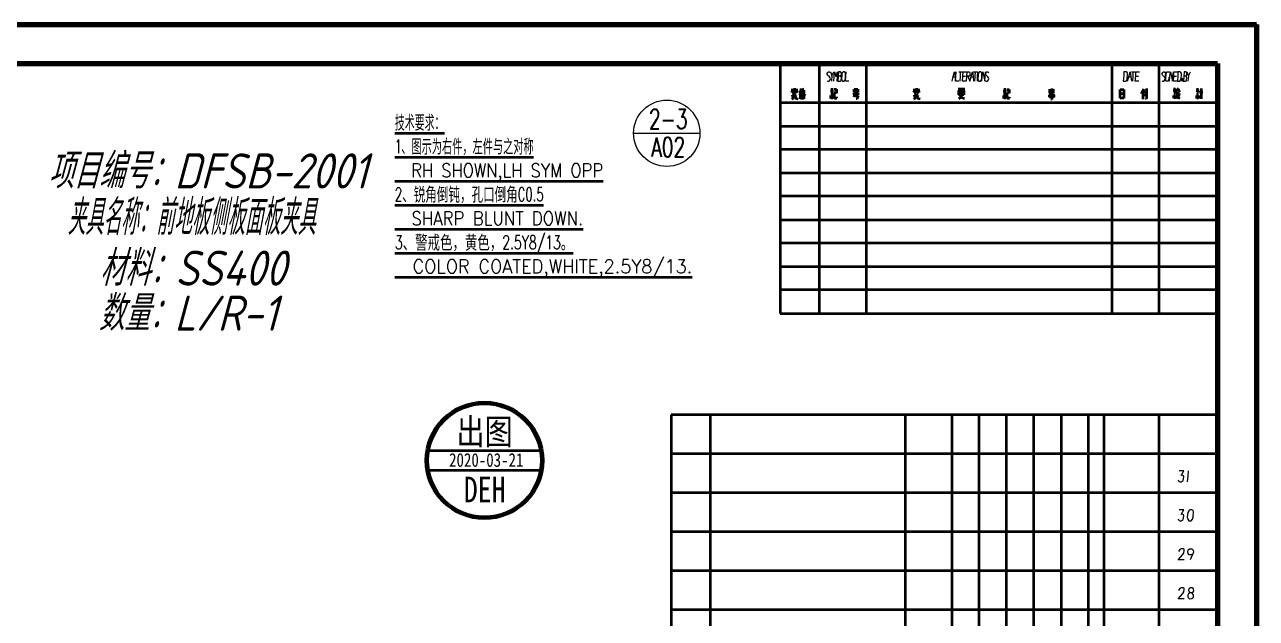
# Model space of a CAD drawing. Header units: millimetres. Extents: x 1333 to 104182, y -62926 to -5704.
# Drawn here: x 49089 to 49721, y -62032 to -61728 of the extents above; entities that cross this region are included whole.
import ezdxf
from ezdxf.enums import TextEntityAlignment as Align

# ---------------------------------------------------------------- set-up
doc = ezdxf.new("R2010")
doc.units = ezdxf.units.MM
doc.header["$LTSCALE"] = 0.5
doc.layers.add('08', color=1, linetype='Continuous')
doc.layers.add('11', color=3, linetype='Continuous')
for name, color, linetype, lineweight in [('TEXT', 1, 'Continuous', 35), ('印章专用-出图', 1, 'Continuous', 80), ('材质&数量层', 1, 'Continuous', 9)]:
    doc.layers.add(name, color=color, linetype=linetype, lineweight=lineweight)
doc.styles.add('GB', font='gbeitc.shx', dxfattribs={"bigfont": 'gbcbig.shx'})
doc.styles.get("Standard").update_dxf_attribs({"font": 'simplex.shx'})
doc.styles.add('国标', font='simfang.ttf', dxfattribs={"width": 0.8})

# ---------------------------------------------------------------- blocks, each defined once
blk = doc.blocks.new('D')
at = {"color": 7, "lineweight": 35, "ltscale": 0.25}
for p, q in [((54076.08, -14049.04), (54076.08, -14069.04)), ((54096.08, -14049.04), (54096.08, -14069.04)), ((54196.08, -14049.04), (54196.08, -14069.04)), ((54220.08, -14049.04), (54220.08, -14069.04)), ((54234.08, -14069.04), (54234.08, -14049.04)), ((54248.08, -14069.04), (54248.08, -14049.04)), ((54262.08, -14069.04), (54262.08, -14049.04)), ((54276.08, -14049.04), (54276.08, -14069.04)), ((54290.08, -14069.04), (54290.08, -14049.04)), ((54298.08, -14069.04), (54298.08, -14049.04)), ((54326.08, -14049.04), (54326.08, -14069.04))]:
    blk.add_line(p, q, dxfattribs=at)
at = {"color": 7, "lineweight": 35}
for p, q in [((54356.08, -14049.04), (54076.08, -14049.04)), ((54356.08, -14069.04), (54076.08, -14069.04))]:
    blk.add_line(p, q, dxfattribs=at)
blk = doc.blocks.new('arwear')
at = {"layer": '08', "color": 3, "xscale": 0.5, "yscale": 0.5, "zscale": 0.5}
for p in [(26347.04, -5282.51), (26347.04, -5292.51), (26347.04, -5302.51), (26347.04, -5312.51), (26347.04, -5322.51), (26347.04, -5332.51), (26347.04, -5342.51), (26347.04, -5352.51), (26347.04, -5362.51), (26347.04, -5372.51), (26347.04, -5382.51), (26347.04, -5392.51), (26347.04, -5402.51), (26347.04, -5412.51), (26347.04, -5422.51), (26347.04, -5432.51), (26347.04, -5442.51), (26347.04, -5452.51), (26347.04, -5462.51), (26347.04, -5472.51), (26347.04, -5482.51), (26347.04, -5492.51), (26347.04, -5502.51), (26347.04, -5512.51), (26347.04, -5522.51), (26347.04, -5532.51), (26347.04, -5542.51), (26347.04, -5552.51), (26347.04, -5562.51), (26347.04, -5572.51), (26347.04, -5582.51), (26347.04, -5592.51)]:
    blk.add_blockref('D', p, dxfattribs=at)
blk = doc.blocks.new('出图章')
at = {"layer": '印章专用-出图'}
h = blk.add_hatch(color=256, dxfattribs=at)
h.paths.add_polyline_path([(-15, 0, 1), (15, 0, 1)])
h.paths.add_polyline_path([(14.5, 0, -1), (-14.5, 0, -1)], flags=16)
h.paths.add_polyline_path([(-7.31, -12.35), (7.41, -12.35), (7.41, -2.73), (-7.31, -2.73)], flags=8)
at = {"layer": '印章专用-出图', "lineweight": 35}
for p, q in [((-14.28, 2.5), (14.28, 2.5)), ((-14.28, -2.5), (14.28, -2.5))]:
    blk.add_line(p, q, dxfattribs=at)
for radius in [15, 14.5]:
    blk.add_circle((0, 0), radius, dxfattribs=at)
at = {"layer": '印章专用-出图', "color": 4, "style": '国标', "width": 0.8}
blk.add_text('DEH', height=6.562, dxfattribs=at).set_placement((0.05, -10.74), align=Align.CENTER)
at = {"layer": '印章专用-出图', "color": 3, "style": '国标', "width": 0.8}
blk.add_attdef('出图', text='', height=6.6, dxfattribs=at).set_placement((0, 7.35), align=Align.MIDDLE_CENTER)
at = {"layer": '印章专用-出图', "color": 2, "style": '国标', "width": 0.8}
blk.add_attdef('XXXX.XX.XX', text='', height=3.5, dxfattribs=at).set_placement((0.45, 0.1), align=Align.MIDDLE_CENTER)
blk = doc.blocks.new('YZ-CT')
at = {"layer": '印章专用-出图'}
blk.add_blockref('出图章', (0.63, 0), dxfattribs=at).add_auto_attribs({'出图': '出图', 'XXXX.XX.XX': '2020-03-21'})

msp = doc.modelspace()

# ---------------------------------------------------------------- linework, layer by layer
at = {"color": 7, "lineweight": 70}
for p, q in [((48038.743, -61727.561), (49720.743, -61727.561)), ((49720.743, -61727.561), (49720.743, -62915.561)), ((48088.743, -61747.561), (49700.743, -61747.561)), ((49700.743, -61747.561), (49700.743, -62895.561))]:
    msp.add_line(p, q, dxfattribs=at)
at = {"color": 7, "lineweight": 35}
for p, q in [((49476.743, -61747.561), (49476.743, -61875.561)), ((49496.743, -61747.561), (49496.743, -61875.561)), ((49520.743, -61747.561), (49520.743, -61875.561)), ((49646.743, -61747.561), (49646.743, -61875.561)), ((49670.743, -61749.272), (49670.743, -61875.561)), ((49476.743, -61767.561), (49700.743, -61767.561)), ((49476.743, -61779.561), (49700.743, -61779.561)), ((49700.743, -61791.561), (49476.743, -61791.561)), ((49476.743, -61803.561), (49700.743, -61803.561)), ((49700.743, -61815.561), (49476.743, -61815.561)), ((49476.743, -61827.561), (49700.743, -61827.561)), ((49700.743, -61839.561), (49476.743, -61839.561)), ((49476.743, -61851.561), (49700.743, -61851.561)), ((49700.743, -61863.561), (49476.743, -61863.561)), ((49476.743, -61875.561), (49700.743, -61875.561))]:
    msp.add_line(p, q, dxfattribs=at)
at = {"color": 7, "lineweight": 35, "ltscale": 0.021387}
msp.add_line((49670.743, -61747.561), (49670.743, -61749.272), dxfattribs=at)
at = {"color": 7, "lineweight": 35, "ltscale": 0.042102}
for p, q in [((49482.339, -61760.927), (49485.708, -61760.927)), ((49544.888, -61760.95), (49548.256, -61760.95))]:
    msp.add_line(p, q, dxfattribs=at)
at = {"color": 7, "lineweight": 35, "ltscale": 0.011789}
msp.add_line((49482.919, -61761.537), (49482.48, -61762.372), dxfattribs=at)
at = {"color": 7, "lineweight": 35, "ltscale": 0.004926}
msp.add_line((49483.148, -61762.795), (49482.832, -61763.03), dxfattribs=at)
at = {"color": 7, "lineweight": 35, "ltscale": 0.014817}
msp.add_line((49483.606, -61761.702), (49483.148, -61762.795), dxfattribs=at)
at = {"color": 7, "lineweight": 35, "ltscale": 0.009754}
msp.add_line((49483.694, -61760.927), (49483.606, -61761.702), dxfattribs=at)
at = {"color": 7, "lineweight": 35, "ltscale": 0.009991}
msp.add_line((49483.975, -61760.127), (49483.975, -61760.927), dxfattribs=at)
at = {"color": 7, "lineweight": 35, "ltscale": 0.002087}
msp.add_line((49484.327, -61762.83), (49484.16, -61762.83), dxfattribs=at)
at = {"color": 7, "lineweight": 35, "ltscale": 0.002383}
msp.add_line((49484.441, -61762.678), (49484.327, -61762.83), dxfattribs=at)
at = {"color": 7, "lineweight": 35, "ltscale": 0.021887}
msp.add_line((49484.441, -61760.927), (49484.441, -61762.678), dxfattribs=at)
at = {"color": 7, "lineweight": 35, "ltscale": 0.00831}
msp.add_line((49485.207, -61761.737), (49485.593, -61762.278), dxfattribs=at)
at = {"color": 7, "lineweight": 35, "ltscale": 0.039355}
msp.add_line((49486.399, -61761.95), (49489.547, -61761.95), dxfattribs=at)
at = {"color": 7, "lineweight": 35, "ltscale": 0.015064}
msp.add_line((49486.715, -61760.763), (49487.92, -61760.775), dxfattribs=at)
at = {"color": 7, "lineweight": 35, "ltscale": 0.00671}
msp.add_line((49487.041, -61761.186), (49487.252, -61761.68), dxfattribs=at)
at = {"color": 7, "lineweight": 35, "ltscale": 0.007915}
msp.add_line((49487.499, -61762.679), (49487.102, -61763.172), dxfattribs=at)
at = {"color": 7, "lineweight": 35, "ltscale": 0.009843}
msp.add_line((49487.797, -61761.95), (49487.499, -61762.679), dxfattribs=at)
at = {"color": 7, "lineweight": 35, "ltscale": 0.012538}
msp.add_line((49487.92, -61760.775), (49488.879, -61760.481), dxfattribs=at)
at = {"color": 7, "lineweight": 35, "ltscale": 0.030411}
msp.add_line((49487.92, -61760.775), (49487.92, -61763.208), dxfattribs=at)
at = {"color": 7, "lineweight": 35, "ltscale": 0.008952}
msp.add_line((49488.105, -61761.95), (49488.325, -61762.632), dxfattribs=at)
at = {"color": 7, "lineweight": 35, "ltscale": 0.006482}
msp.add_line((49488.325, -61762.632), (49488.588, -61763.078), dxfattribs=at)
at = {"color": 7, "lineweight": 35, "ltscale": 0.010111}
msp.add_line((49488.739, -61761.01), (49488.509, -61761.786), dxfattribs=at)
at = {"color": 7, "lineweight": 35, "ltscale": 0.018872}
msp.add_line((49502.461, -61761.567), (49503.971, -61761.567), dxfattribs=at)
at = {"color": 7, "lineweight": 35, "ltscale": 0.014844}
msp.add_line((49502.59, -61762.343), (49503.778, -61762.343), dxfattribs=at)
at = {"color": 7, "lineweight": 35, "ltscale": 0.014014}
msp.add_line((49502.669, -61760.611), (49503.79, -61760.611), dxfattribs=at)
at = {"color": 7, "lineweight": 35, "ltscale": 0.01499}
for p, q in [((49504.306, -61760.727), (49505.505, -61760.727)), ((49592.882, -61760.731), (49594.082, -61760.731))]:
    msp.add_line(p, q, dxfattribs=at)
at = {"color": 7, "lineweight": 35, "ltscale": 0.031509}
for p, q in [((49504.319, -61762.472), (49504.319, -61764.993)), ((49592.895, -61762.476), (49592.895, -61764.997))]:
    msp.add_line(p, q, dxfattribs=at)
at = {"color": 7, "lineweight": 35, "ltscale": 0.014832}
for p, q in [((49505.505, -61762.472), (49504.319, -61762.472)), ((49591.167, -61762.347), (49592.353, -61762.347)), ((49594.082, -61762.476), (49592.895, -61762.476))]:
    msp.add_line(p, q, dxfattribs=at)
at = {"color": 7, "lineweight": 35, "ltscale": 0.025369}
for p, q in [((49505.505, -61760.727), (49505.505, -61762.757)), ((49594.082, -61760.731), (49594.082, -61762.76))]:
    msp.add_line(p, q, dxfattribs=at)
at = {"color": 7, "lineweight": 35, "ltscale": 0.041736}
msp.add_line((49513.889, -61762.785), (49517.228, -61762.785), dxfattribs=at)
at = {"color": 7, "lineweight": 35, "ltscale": 0.025637}
msp.add_line((49514.974, -61762.785), (49514.443, -61764.766), dxfattribs=at)
at = {"color": 7, "lineweight": 35, "ltscale": 0.017297}
msp.add_line((49514.608, -61761.995), (49514.608, -61760.611), dxfattribs=at)
at = {"color": 7, "lineweight": 35, "ltscale": 0.022888}
for p, q in [((49514.608, -61760.611), (49516.439, -61760.611)), ((49516.439, -61762.037), (49514.608, -61762.037))]:
    msp.add_line(p, q, dxfattribs=at)
at = {"color": 7, "lineweight": 35, "ltscale": 0.017828}
msp.add_line((49516.439, -61760.611), (49516.439, -61762.037), dxfattribs=at)
at = {"color": 7, "lineweight": 35, "ltscale": 0.011795}
msp.add_line((49545.469, -61761.561), (49545.029, -61762.395), dxfattribs=at)
at = {"color": 7, "lineweight": 35, "ltscale": 0.004929}
msp.add_line((49545.698, -61762.818), (49545.381, -61763.054), dxfattribs=at)
at = {"color": 7, "lineweight": 35, "ltscale": 0.014806}
msp.add_line((49546.155, -61761.725), (49545.698, -61762.818), dxfattribs=at)
at = {"color": 7, "lineweight": 35, "ltscale": 0.009761}
msp.add_line((49546.243, -61760.95), (49546.155, -61761.725), dxfattribs=at)
at = {"color": 7, "lineweight": 35, "ltscale": 0.009985}
for p, q in [((49546.524, -61760.151), (49546.524, -61760.95)), ((49690.283, -61763.913), (49691.082, -61763.913)), ((49690.283, -61765.088), (49691.082, -61765.088))]:
    msp.add_line(p, q, dxfattribs=at)
at = {"color": 7, "lineweight": 35, "ltscale": 0.002388}
msp.add_line((49546.991, -61762.701), (49546.876, -61762.853), dxfattribs=at)
at = {"color": 7, "lineweight": 35, "ltscale": 0.021893}
msp.add_line((49546.991, -61760.95), (49546.991, -61762.701), dxfattribs=at)
at = {"color": 7, "lineweight": 35, "ltscale": 0.008315}
msp.add_line((49547.755, -61761.761), (49548.143, -61762.301), dxfattribs=at)
at = {"color": 7, "lineweight": 35, "ltscale": 0.042236}
msp.add_line((49567.991, -61760.495), (49571.37, -61760.495), dxfattribs=at)
at = {"color": 7, "lineweight": 35, "ltscale": 0.032397}
for p, q in [((49568.31, -61761.39), (49570.902, -61761.39)), ((49568.31, -61762.252), (49570.902, -61762.252)), ((49568.31, -61763.317), (49570.902, -61763.317))]:
    msp.add_line(p, q, dxfattribs=at)
at = {"color": 7, "lineweight": 35, "ltscale": 0.027151}
msp.add_line((49568.31, -61763.562), (49568.31, -61761.39), dxfattribs=at)
at = {"color": 7, "lineweight": 35, "ltscale": 0.035004}
msp.add_line((49569.606, -61760.495), (49569.606, -61763.296), dxfattribs=at)
at = {"color": 7, "lineweight": 35, "ltscale": 0.027817}
msp.add_line((49570.902, -61761.39), (49570.902, -61763.615), dxfattribs=at)
at = {"color": 7, "lineweight": 35, "ltscale": 0.01886}
msp.add_line((49591.038, -61761.571), (49592.546, -61761.571), dxfattribs=at)
at = {"color": 7, "lineweight": 35, "ltscale": 0.014026}
msp.add_line((49591.244, -61760.615), (49592.366, -61760.615), dxfattribs=at)
at = {"color": 7, "lineweight": 35, "ltscale": 0.039539}
msp.add_line((49614.164, -61761.16), (49617.327, -61761.16), dxfattribs=at)
at = {"color": 7, "lineweight": 35, "ltscale": 0.026208}
for p, q in [((49616.803, -61761.816), (49614.707, -61761.816)), ((49614.707, -61762.641), (49616.803, -61762.641))]:
    msp.add_line(p, q, dxfattribs=at)
at = {"color": 7, "lineweight": 35, "ltscale": 0.010318}
for p, q in [((49614.707, -61761.816), (49614.707, -61762.641)), ((49616.803, -61762.641), (49616.803, -61761.816))]:
    msp.add_line(p, q, dxfattribs=at)
at = {"color": 7, "lineweight": 35, "ltscale": 0.066351}
msp.add_line((49615.905, -61760.353), (49615.905, -61765.661), dxfattribs=at)
at = {"color": 7, "lineweight": 35, "ltscale": 0.023889}
for p, q in [((49650.949, -61760.846), (49652.86, -61760.846)), ((49650.949, -61762.874), (49652.86, -61762.874)), ((49650.949, -61765.015), (49652.86, -61765.015))]:
    msp.add_line(p, q, dxfattribs=at)
at = {"color": 7, "lineweight": 35, "ltscale": 0.05564}
for p, q in [((49650.949, -61765.297), (49650.949, -61760.846)), ((49652.86, -61760.846), (49652.86, -61765.297))]:
    msp.add_line(p, q, dxfattribs=at)
at = {"color": 7, "lineweight": 35, "ltscale": 0.022995}
msp.add_line((49662.486, -61761.438), (49661.717, -61763.109), dxfattribs=at)
at = {"color": 7, "lineweight": 35, "ltscale": 0.013653}
msp.add_line((49662.936, -61760.443), (49662.486, -61761.438), dxfattribs=at)
at = {"color": 7, "lineweight": 35, "ltscale": 0.054935}
msp.add_line((49662.486, -61761.438), (49662.486, -61765.833), dxfattribs=at)
at = {"color": 7, "lineweight": 35, "ltscale": 0.028345}
msp.add_line((49662.936, -61761.795), (49665.204, -61761.795), dxfattribs=at)
at = {"color": 7, "lineweight": 35, "ltscale": 0.017561}
msp.add_line((49663.536, -61762.809), (49663.742, -61764.199), dxfattribs=at)
at = {"color": 7, "lineweight": 35, "ltscale": 0.061975}
msp.add_line((49664.435, -61760.292), (49664.435, -61765.25), dxfattribs=at)
at = {"color": 7, "lineweight": 35, "ltscale": 0.018359}
for p, q in [((49678.164, -61761.292), (49679.632, -61761.292)), ((49689.94, -61761.381), (49691.409, -61761.381))]:
    msp.add_line(p, q, dxfattribs=at)
at = {"color": 7, "lineweight": 35, "ltscale": 0.012939}
for p, q in [((49678.315, -61760.529), (49679.35, -61760.529)), ((49690.092, -61760.619), (49691.128, -61760.619))]:
    msp.add_line(p, q, dxfattribs=at)
at = {"color": 7, "lineweight": 35, "ltscale": 0.012549}
msp.add_line((49678.384, -61762.162), (49679.388, -61762.162), dxfattribs=at)
at = {"color": 7, "lineweight": 35, "ltscale": 0.004377}
msp.add_line((49679.701, -61762.009), (49679.952, -61761.765), dxfattribs=at)
at = {"color": 7, "lineweight": 35, "ltscale": 0.017982}
msp.add_line((49679.715, -61762.696), (49681.154, -61762.68), dxfattribs=at)
at = {"color": 7, "lineweight": 35, "ltscale": 0.005456}
msp.add_line((49679.952, -61761.765), (49680.096, -61761.353), dxfattribs=at)
at = {"color": 7, "lineweight": 35, "ltscale": 0.008569}
msp.add_line((49680.096, -61760.484), (49680.782, -61760.484), dxfattribs=at)
at = {"color": 7, "lineweight": 35, "ltscale": 0.010867}
msp.add_line((49680.096, -61761.353), (49680.096, -61760.484), dxfattribs=at)
at = {"color": 7, "lineweight": 35, "ltscale": 0.014679}
msp.add_line((49680.782, -61760.484), (49680.782, -61761.658), dxfattribs=at)
at = {"color": 7, "lineweight": 35, "ltscale": 0.002263}
msp.add_line((49680.782, -61761.658), (49680.9, -61761.795), dxfattribs=at)
at = {"color": 7, "lineweight": 35, "ltscale": 0.005359}
msp.add_line((49680.9, -61761.795), (49681.329, -61761.795), dxfattribs=at)
at = {"color": 7, "lineweight": 35, "ltscale": 0.012057}
msp.add_line((49681.154, -61762.68), (49680.963, -61763.626), dxfattribs=at)
at = {"color": 7, "lineweight": 35, "ltscale": 0.005774}
msp.add_line((49681.329, -61761.795), (49681.458, -61761.352), dxfattribs=at)
at = {"color": 7, "lineweight": 35, "ltscale": 0.012561}
msp.add_line((49690.161, -61762.251), (49691.166, -61762.251), dxfattribs=at)
at = {"color": 7, "lineweight": 35, "ltscale": 0.022827}
msp.add_line((49691.54, -61762.11), (49693.366, -61762.11), dxfattribs=at)
at = {"color": 7, "lineweight": 35, "ltscale": 0.06644}
msp.add_line((49692.432, -61760.32), (49692.432, -61765.636), dxfattribs=at)
at = {"color": 7, "lineweight": 35, "ltscale": 0.009835}
msp.add_line((49483.227, -61765.486), (49482.48, -61765.733), dxfattribs=at)
at = {"color": 7, "lineweight": 35, "ltscale": 0.016038}
msp.add_line((49483.536, -61763.724), (49482.542, -61764.535), dxfattribs=at)
at = {"color": 7, "lineweight": 35, "ltscale": 0.0066}
msp.add_line((49483.694, -61765.24), (49483.227, -61765.486), dxfattribs=at)
at = {"color": 7, "lineweight": 35, "ltscale": 0.00925}
for p, q in [((49483.337, -61763.885), (49483.852, -61764.417)), ((49545.886, -61763.909), (49546.401, -61764.44))]:
    msp.add_line(p, q, dxfattribs=at)
at = {"color": 7, "lineweight": 35, "ltscale": 0.006214}
msp.add_line((49483.861, -61763.348), (49483.536, -61763.724), dxfattribs=at)
at = {"color": 7, "lineweight": 35, "ltscale": 0.017139}
msp.add_line((49483.536, -61763.724), (49484.907, -61763.724), dxfattribs=at)
at = {"color": 7, "lineweight": 35, "ltscale": 0.012322}
msp.add_line((49484.371, -61764.523), (49483.694, -61765.24), dxfattribs=at)
at = {"color": 7, "lineweight": 35, "ltscale": 0.014031}
msp.add_line((49483.852, -61764.417), (49484.652, -61765.204), dxfattribs=at)
at = {"color": 7, "lineweight": 35, "ltscale": 0.012031}
msp.add_line((49484.907, -61763.724), (49484.371, -61764.523), dxfattribs=at)
at = {"color": 7, "lineweight": 35, "ltscale": 0.007188}
msp.add_line((49484.652, -61765.204), (49485.171, -61765.451), dxfattribs=at)
at = {"color": 7, "lineweight": 35, "ltscale": 0.00853}
msp.add_line((49485.171, -61765.451), (49485.831, -61765.628), dxfattribs=at)
at = {"color": 7, "lineweight": 35, "ltscale": 0.011418}
msp.add_line((49487.102, -61763.172), (49486.434, -61763.795), dxfattribs=at)
at = {"color": 7, "lineweight": 35, "ltscale": 0.021875}
for p, q in [((49487.049, -61763.584), (49488.799, -61763.584)), ((49487.049, -61764.406), (49488.799, -61764.406)), ((49487.049, -61765.3), (49488.799, -61765.3))]:
    msp.add_line(p, q, dxfattribs=at)
at = {"color": 7, "lineweight": 35, "ltscale": 0.025122}
msp.add_line((49487.049, -61765.593), (49487.049, -61763.584), dxfattribs=at)
at = {"color": 7, "lineweight": 35, "ltscale": 0.021451}
msp.add_line((49487.938, -61765.3), (49487.938, -61763.584), dxfattribs=at)
at = {"color": 7, "lineweight": 35, "ltscale": 0.01551}
msp.add_line((49488.588, -61763.078), (49489.547, -61763.866), dxfattribs=at)
at = {"color": 7, "lineweight": 35, "ltscale": 0.024973}
msp.add_line((49488.799, -61763.584), (49488.799, -61765.581), dxfattribs=at)
at = {"color": 7, "lineweight": 35, "ltscale": 0.014185}
for p, q in [((49502.59, -61763.144), (49503.725, -61763.144)), ((49591.167, -61763.148), (49592.301, -61763.148))]:
    msp.add_line(p, q, dxfattribs=at)
at = {"color": 7, "lineweight": 35, "ltscale": 0.018579}
for p, q in [((49502.733, -61765.419), (49502.733, -61763.933)), ((49591.308, -61765.423), (49591.308, -61763.937))]:
    msp.add_line(p, q, dxfattribs=at)
at = {"color": 7, "lineweight": 35, "ltscale": 0.012085}
for p, q in [((49502.733, -61763.933), (49503.7, -61763.933)), ((49502.733, -61765.161), (49503.7, -61765.161))]:
    msp.add_line(p, q, dxfattribs=at)
at = {"color": 7, "lineweight": 35, "ltscale": 0.019064}
for p, q in [((49503.7, -61763.933), (49503.7, -61765.458)), ((49592.276, -61763.937), (49592.276, -61765.462))]:
    msp.add_line(p, q, dxfattribs=at)
at = {"color": 7, "lineweight": 35, "ltscale": 0.004025}
for p, q in [((49504.319, -61764.993), (49504.48, -61765.272)), ((49592.895, -61764.997), (49593.056, -61765.276))]:
    msp.add_line(p, q, dxfattribs=at)
at = {"color": 7, "lineweight": 35, "ltscale": 0.011365}
for p, q in [((49504.48, -61765.272), (49505.389, -61765.272)), ((49593.056, -61765.276), (49593.965, -61765.276))]:
    msp.add_line(p, q, dxfattribs=at)
at = {"color": 7, "lineweight": 35, "ltscale": 0.004087}
for p, q in [((49505.389, -61765.272), (49505.672, -61765.108)), ((49593.965, -61765.276), (49594.249, -61765.112))]:
    msp.add_line(p, q, dxfattribs=at)
at = {"color": 7, "lineweight": 35, "ltscale": 0.006186}
for p, q in [((49505.672, -61765.108), (49505.801, -61764.63)), ((49594.249, -61765.112), (49594.377, -61764.634))]:
    msp.add_line(p, q, dxfattribs=at)
at = {"color": 7, "lineweight": 35, "ltscale": 0.024377}
msp.add_line((49514.686, -61763.857), (49516.636, -61763.857), dxfattribs=at)
at = {"color": 7, "lineweight": 35, "ltscale": 0.004529}
msp.add_line((49515.942, -61765.603), (49515.58, -61765.603), dxfattribs=at)
at = {"color": 7, "lineweight": 35, "ltscale": 0.003862}
msp.add_line((49516.21, -61765.448), (49515.942, -61765.603), dxfattribs=at)
at = {"color": 7, "lineweight": 35, "ltscale": 0.020594}
msp.add_line((49516.636, -61763.857), (49516.21, -61765.448), dxfattribs=at)
at = {"color": 7, "lineweight": 35, "ltscale": 0.009847}
msp.add_line((49545.777, -61765.51), (49545.029, -61765.757), dxfattribs=at)
at = {"color": 7, "lineweight": 35, "ltscale": 0.016036}
msp.add_line((49546.085, -61763.747), (49545.09, -61764.558), dxfattribs=at)
at = {"color": 7, "lineweight": 35, "ltscale": 0.006588}
msp.add_line((49546.243, -61765.263), (49545.777, -61765.51), dxfattribs=at)
at = {"color": 7, "lineweight": 35, "ltscale": 0.006216}
msp.add_line((49546.41, -61763.371), (49546.085, -61763.747), dxfattribs=at)
at = {"color": 7, "lineweight": 35, "ltscale": 0.017151}
msp.add_line((49546.085, -61763.747), (49547.457, -61763.747), dxfattribs=at)
at = {"color": 7, "lineweight": 35, "ltscale": 0.012333}
msp.add_line((49546.92, -61764.546), (49546.243, -61765.263), dxfattribs=at)
at = {"color": 7, "lineweight": 35, "ltscale": 0.014038}
msp.add_line((49546.401, -61764.44), (49547.202, -61765.228), dxfattribs=at)
at = {"color": 7, "lineweight": 35, "ltscale": 0.002075}
msp.add_line((49546.876, -61762.853), (49546.71, -61762.853), dxfattribs=at)
at = {"color": 7, "lineweight": 35, "ltscale": 0.012028}
msp.add_line((49547.457, -61763.747), (49546.92, -61764.546), dxfattribs=at)
at = {"color": 7, "lineweight": 35, "ltscale": 0.007179}
msp.add_line((49547.202, -61765.228), (49547.72, -61765.474), dxfattribs=at)
at = {"color": 7, "lineweight": 35, "ltscale": 0.008541}
msp.add_line((49547.72, -61765.474), (49548.38, -61765.651), dxfattribs=at)
at = {"color": 7, "lineweight": 35, "ltscale": 0.008567}
msp.add_line((49568.704, -61765.308), (49568.077, -61765.585), dxfattribs=at)
at = {"color": 7, "lineweight": 35, "ltscale": 0.003786}
msp.add_line((49568.65, -61763.977), (49568.746, -61763.69), dxfattribs=at)
at = {"color": 7, "lineweight": 35, "ltscale": 0.011296}
msp.add_line((49569.309, -61764.637), (49568.704, -61765.308), dxfattribs=at)
at = {"color": 7, "lineweight": 35, "ltscale": 0.020991}
msp.add_line((49568.746, -61763.69), (49569.872, -61764.935), dxfattribs=at)
at = {"color": 7, "lineweight": 35, "ltscale": 0.008331}
msp.add_line((49569.5, -61763.998), (49569.309, -61764.637), dxfattribs=at)
at = {"color": 7, "lineweight": 35, "ltscale": 0.008883}
msp.add_line((49569.606, -61763.296), (49569.5, -61763.998), dxfattribs=at)
at = {"color": 7, "lineweight": 35, "ltscale": 0.01117}
msp.add_line((49569.872, -61764.935), (49570.669, -61765.34), dxfattribs=at)
at = {"color": 7, "lineweight": 35, "ltscale": 0.00657}
msp.add_line((49570.669, -61765.34), (49571.178, -61765.468), dxfattribs=at)
at = {"color": 7, "lineweight": 35, "ltscale": 0.012097}
for p, q in [((49591.308, -61763.937), (49592.276, -61763.937)), ((49591.308, -61765.165), (49592.276, -61765.165))]:
    msp.add_line(p, q, dxfattribs=at)
at = {"color": 7, "lineweight": 35, "ltscale": 0.043738}
msp.add_line((49614.071, -61763.992), (49617.57, -61763.992), dxfattribs=at)
at = {"color": 7, "lineweight": 35, "ltscale": 0.027844}
msp.add_line((49614.576, -61763.279), (49616.803, -61763.279), dxfattribs=at)
at = {"color": 7, "lineweight": 35, "ltscale": 0.026904}
msp.add_line((49614.651, -61764.648), (49616.803, -61764.648), dxfattribs=at)
at = {"color": 7, "lineweight": 35, "ltscale": 0.003943}
msp.add_line((49615.771, -61765.893), (49615.456, -61765.893), dxfattribs=at)
at = {"color": 7, "lineweight": 35, "ltscale": 0.003344}
msp.add_line((49615.905, -61765.661), (49615.771, -61765.893), dxfattribs=at)
at = {"color": 7, "lineweight": 35, "ltscale": 0.0211}
msp.add_line((49616.803, -61763.279), (49616.803, -61764.967), dxfattribs=at)
at = {"color": 7, "lineweight": 35, "ltscale": 0.004773}
msp.add_line((49664.348, -61765.572), (49663.966, -61765.572), dxfattribs=at)
at = {"color": 7, "lineweight": 35, "ltscale": 0.00416}
msp.add_line((49664.435, -61765.25), (49664.348, -61765.572), dxfattribs=at)
at = {"color": 7, "lineweight": 35, "ltscale": 0.012463}
for p, q in [((49678.369, -61763.031), (49679.366, -61763.031)), ((49690.145, -61763.12), (49691.142, -61763.12))]:
    msp.add_line(p, q, dxfattribs=at)
at = {"color": 7, "lineweight": 35, "ltscale": 0.009998}
for p, q in [((49678.505, -61763.824), (49679.305, -61763.824)), ((49678.505, -61764.999), (49679.305, -61764.999))]:
    msp.add_line(p, q, dxfattribs=at)
at = {"color": 7, "lineweight": 35, "ltscale": 0.018304}
for p, q in [((49678.505, -61765.289), (49678.505, -61763.824)), ((49690.283, -61765.378), (49690.283, -61763.913))]:
    msp.add_line(p, q, dxfattribs=at)
at = {"color": 7, "lineweight": 35, "ltscale": 0.019257}
msp.add_line((49679.305, -61763.824), (49679.305, -61765.365), dxfattribs=at)
at = {"color": 7, "lineweight": 35, "ltscale": 0.007735}
msp.add_line((49680.211, -61764.999), (49679.723, -61765.38), dxfattribs=at)
at = {"color": 7, "lineweight": 35, "ltscale": 0.008327}
msp.add_line((49680.088, -61763.336), (49680.271, -61763.977), dxfattribs=at)
at = {"color": 7, "lineweight": 35, "ltscale": 0.007985}
msp.add_line((49680.584, -61764.48), (49680.211, -61764.999), dxfattribs=at)
at = {"color": 7, "lineweight": 35, "ltscale": 0.010726}
msp.add_line((49680.271, -61763.977), (49680.743, -61764.694), dxfattribs=at)
at = {"color": 7, "lineweight": 35, "ltscale": 0.011689}
msp.add_line((49680.963, -61763.626), (49680.584, -61764.48), dxfattribs=at)
at = {"color": 7, "lineweight": 35, "ltscale": 0.013763}
msp.add_line((49680.743, -61764.694), (49681.565, -61765.426), dxfattribs=at)
at = {"color": 7, "lineweight": 35, "ltscale": 0.01926}
msp.add_line((49691.082, -61763.913), (49691.082, -61765.454), dxfattribs=at)
at = {"color": 3, "lineweight": 35, "ltscale": 0.31754}
msp.add_line((49279.224, -61783.159), (49304.627, -61783.159), dxfattribs=at)
at = {"color": 3, "lineweight": 35}
for p, q in [((49279.224, -61795.466), (49350.353, -61795.466)), ((49279.224, -61807.772), (49385.918, -61807.772)), ((49279.224, -61820.079), (49355.434, -61820.079)), ((49279.224, -61832.385), (49375.756, -61832.385)), ((49279.224, -61844.692), (49370.676, -61844.692)), ((49279.224, -61856.998), (49431.643, -61856.998))]:
    msp.add_line(p, q, dxfattribs=at)
at = {"color": 7, "lineweight": 35, "ltscale": 0.25}
for p, q in [((49700.743, -61947.561), (49700.743, -61927.561)), ((49700.743, -61967.561), (49700.743, -61947.561)), ((49700.743, -61987.561), (49700.743, -61967.561)), ((49700.743, -62007.561), (49700.743, -61987.561)), ((49700.743, -62027.561), (49700.743, -62007.561)), ((49700.743, -62047.561), (49700.743, -62027.561))]:
    msp.add_line(p, q, dxfattribs=at)
at = {"color": 3}
msp.add_lwpolyline([(48038.743, -61727.561), (49720.743, -61727.561), (49720.743, -62915.561), (48038.743, -62915.561)], close=True, dxfattribs=at)
at = {"color": 7, "lineweight": 13}
for points in [[(49500.806, -61756.415), (49501.076, -61756.595), (49501.75, -61756.595), (49502.289, -61755.935), (49502.424, -61755.335), (49502.334, -61754.855), (49501.975, -61754.315), (49500.986, -61753.475), (49500.806, -61753.055), (49500.851, -61752.695), (49501.121, -61752.095), (49501.435, -61751.795), (49501.93, -61751.795), (49502.379, -61752.155)], [(49502.424, -61751.795), (49503.233, -61753.835), (49502.963, -61756.595)], [(49503.233, -61753.835), (49504.222, -61751.795)], [(49504.222, -61756.595), (49504.401, -61754.195), (49504.581, -61751.795), (49505.255, -61754.075), (49506.154, -61751.795), (49505.974, -61754.195), (49505.794, -61756.595)], [(49506.154, -61756.595), (49507.547, -61756.595), (49507.862, -61756.295), (49507.997, -61755.995), (49508.131, -61754.915), (49507.952, -61754.375), (49507.502, -61754.015), (49507.727, -61753.775), (49508.042, -61753.235), (49508.042, -61752.515), (49507.862, -61751.975), (49507.637, -61751.795), (49506.648, -61751.795), (49506.469, -61754.195), (49506.289, -61756.595)], [(49507.502, -61754.015), (49506.469, -61754.015)], [(49511.816, -61756.595), (49510.199, -61756.595), (49510.378, -61753.895), (49510.513, -61751.795)], [(49564.759, -61756.595), (49565.423, -61754.195), (49566.086, -61751.795), (49566.351, -61754.195), (49566.617, -61756.595)], [(49565.378, -61754.375), (49566.351, -61754.375)], [(49568.209, -61756.595), (49566.617, -61756.595), (49566.794, -61753.895), (49566.926, -61751.795)], [(49568.209, -61751.795), (49570.154, -61751.795)], [(49568.872, -61756.595), (49569.049, -61753.895), (49569.181, -61751.795)], [(49571.923, -61756.595), (49570.154, -61756.595), (49570.331, -61753.895), (49570.464, -61751.795), (49572.232, -61751.795)], [(49570.331, -61754.015), (49571.746, -61754.015)], [(49572.232, -61756.595), (49572.409, -61753.895), (49572.542, -61751.795), (49573.692, -61751.795), (49573.957, -61752.275), (49573.869, -61753.655), (49573.515, -61753.955), (49572.409, -61753.955)], [(49572.896, -61753.955), (49573.957, -61756.595)], [(49573.957, -61756.595), (49574.62, -61754.195), (49575.284, -61751.795), (49575.549, -61754.195), (49575.814, -61756.595)], [(49574.576, -61754.375), (49575.549, -61754.375)], [(49575.814, -61751.795), (49577.76, -61751.795)], [(49576.478, -61756.595), (49576.654, -61753.895), (49576.787, -61751.795)], [(49577.76, -61756.595), (49577.893, -61754.195), (49578.025, -61751.795)], [(49580.06, -61756.595), (49580.281, -61754.195), (49580.502, -61751.795), (49581.032, -61754.255), (49581.519, -61756.595), (49581.784, -61754.015), (49582.005, -61751.795)], [(49582.005, -61756.415), (49582.27, -61756.595), (49582.934, -61756.595), (49583.464, -61755.935), (49583.597, -61755.335), (49583.509, -61754.855), (49583.155, -61754.315), (49582.182, -61753.475), (49582.005, -61753.055), (49582.049, -61752.695), (49582.315, -61752.095), (49582.624, -61751.795), (49583.111, -61751.795), (49583.553, -61752.155)], [(49652.556, -61756.595), (49653.896, -61756.595), (49654.312, -61756.055), (49654.497, -61755.515), (49654.589, -61754.975), (49654.728, -61753.295), (49654.681, -61752.575), (49654.45, -61752.035), (49654.081, -61751.795), (49652.741, -61751.795)], [(49652.88, -61751.795), (49652.741, -61753.835), (49652.556, -61756.595)], [(49654.728, -61756.595), (49655.421, -61754.195), (49656.114, -61751.795), (49656.391, -61754.195), (49656.668, -61756.595)], [(49655.374, -61754.375), (49656.391, -61754.375)], [(49656.668, -61751.795), (49658.701, -61751.795)], [(49657.361, -61756.595), (49657.546, -61753.895), (49657.684, -61751.795)], [(49660.549, -61756.595), (49658.701, -61756.595), (49658.886, -61753.895), (49659.024, -61751.795), (49660.872, -61751.795)], [(49658.886, -61754.015), (49660.364, -61754.015)], [(49672.425, -61756.415), (49672.69, -61756.595), (49673.35, -61756.595), (49673.879, -61755.935), (49674.011, -61755.335), (49673.923, -61754.855), (49673.57, -61754.315), (49672.602, -61753.475), (49672.425, -61753.055), (49672.469, -61752.695), (49672.734, -61752.095), (49673.042, -61751.795), (49673.526, -61751.795), (49673.967, -61752.155)], [(49674.011, -61756.595), (49674.143, -61754.195), (49674.275, -61751.795)], [(49675.904, -61754.675), (49675.684, -61756.595), (49674.495, -61756.595), (49674.319, -61755.875), (49674.275, -61755.335), (49674.495, -61752.935), (49674.715, -61752.095), (49675.068, -61751.795), (49676.257, -61751.795)], [(49675.64, -61754.675), (49676.169, -61754.675)], [(49676.257, -61756.595), (49676.477, -61754.195), (49676.697, -61751.795), (49677.226, -61754.255), (49677.71, -61756.595), (49677.974, -61754.015), (49678.195, -61751.795)], [(49679.956, -61756.595), (49678.195, -61756.595), (49678.371, -61753.895), (49678.503, -61751.795), (49680.264, -61751.795)], [(49678.371, -61754.015), (49679.78, -61754.015)], [(49680.264, -61756.595), (49681.542, -61756.595), (49681.938, -61756.055), (49682.114, -61755.515), (49682.202, -61754.975), (49682.334, -61753.295), (49682.29, -61752.575), (49682.07, -61752.035), (49681.718, -61751.795), (49680.441, -61751.795)], [(49680.573, -61751.795), (49680.441, -61753.835), (49680.264, -61756.595)], [(49683.215, -61755.755), (49682.334, -61755.755)], [(49682.422, -61755.395), (49683.127, -61755.395)], [(49682.422, -61756.115), (49683.127, -61756.115)], [(49683.215, -61756.595), (49684.58, -61756.595), (49684.889, -61756.295), (49685.021, -61755.995), (49685.153, -61754.915), (49684.977, -61754.375), (49684.536, -61754.015), (49684.757, -61753.775), (49685.065, -61753.235), (49685.065, -61752.515), (49684.889, -61751.975), (49684.669, -61751.795), (49683.7, -61751.795), (49683.523, -61754.195), (49683.347, -61756.595)], [(49684.536, -61754.015), (49683.523, -61754.015)], [(49685.153, -61751.795), (49685.946, -61753.835), (49685.681, -61756.595)], [(49685.946, -61753.835), (49686.914, -61751.795)], [(49680.743, -61960.951), (49680.883, -61961.371), (49681.093, -61961.721), (49681.513, -61961.861), (49682.353, -61961.861), (49682.703, -61961.651), (49683.193, -61961.231), (49683.613, -61959.341), (49683.333, -61958.851), (49682.773, -61958.571), (49682.213, -61958.711), (49683.613, -61956.261), (49681.093, -61956.261)], [(49685.783, -61956.261), (49685.573, -61959.061), (49685.363, -61961.861)], [(49680.743, -61980.951), (49680.883, -61981.371), (49681.093, -61981.721), (49681.513, -61981.861), (49682.353, -61981.861), (49682.703, -61981.651), (49683.193, -61981.231), (49683.613, -61979.341), (49683.333, -61978.851), (49682.773, -61978.571), (49682.213, -61978.711), (49683.613, -61976.261), (49681.093, -61976.261)], [(49683.683, -62001.861), (49680.743, -62001.861), (49682.983, -61999.201), (49683.543, -61998.361), (49683.823, -61997.171), (49683.683, -61996.471), (49683.333, -61996.261), (49682.143, -61996.261), (49681.513, -61996.541), (49680.813, -61997.661)], [(49688.093, -61998.991), (49687.323, -61999.271), (49686.343, -61999.271), (49685.783, -61998.711), (49685.573, -61997.801), (49685.853, -61996.751), (49686.413, -61996.261), (49687.673, -61996.261), (49688.373, -61996.891), (49688.513, -61997.941), (49686.833, -62001.861)], [(49683.683, -62021.861), (49680.743, -62021.861), (49682.983, -62019.201), (49683.543, -62018.361), (49683.823, -62017.171), (49683.683, -62016.471), (49683.333, -62016.261), (49682.143, -62016.261), (49681.513, -62016.541), (49680.813, -62017.661)], [(49687.743, -62018.851), (49688.163, -62018.641), (49688.653, -62017.731), (49688.443, -62016.751), (49687.883, -62016.261), (49687.043, -62016.261), (49686.203, -62016.751), (49685.993, -62017.591), (49686.273, -62018.361), (49686.693, -62018.851)]]:
    msp.add_lwpolyline(points, dxfattribs=at)
for points in [[(49509.435, -61756.595), (49509.974, -61755.875), (49510.109, -61755.155), (49510.199, -61752.635), (49509.929, -61752.035), (49509.704, -61751.795), (49508.895, -61751.795), (49508.626, -61752.035), (49508.356, -61752.575), (49508.221, -61753.175), (49508.131, -61755.815), (49508.581, -61756.595)], [(49579.308, -61756.595), (49579.838, -61755.875), (49579.971, -61755.155), (49580.06, -61752.635), (49579.794, -61752.035), (49579.573, -61751.795), (49578.777, -61751.795), (49578.512, -61752.035), (49578.246, -61752.575), (49578.114, -61753.175), (49578.025, -61755.815), (49578.468, -61756.595)], [(49682.599, -61756.355), (49682.951, -61756.355), (49683.215, -61755.995), (49683.215, -61755.515), (49682.951, -61755.155), (49682.599, -61755.155), (49682.334, -61755.515), (49682.334, -61755.995)], [(49687.393, -61981.861), (49688.023, -61981.091), (49688.373, -61980.111), (49688.583, -61977.311), (49688.303, -61976.611), (49687.743, -61976.261), (49686.693, -61976.261), (49686.063, -61976.751), (49685.643, -61977.661), (49685.363, -61980.041), (49685.573, -61981.091), (49686.203, -61981.861)], [(49686.413, -62021.861), (49687.673, -62021.791), (49688.443, -62021.021), (49688.443, -62019.761), (49687.743, -62018.851), (49686.693, -62018.851), (49685.993, -62019.271), (49685.573, -62019.971), (49685.573, -62021.021)]]:
    msp.add_lwpolyline(points, close=True, dxfattribs=at)
at = {"layer": '11', "lineweight": 9}
msp.add_line((49401.602, -61783.23), (49435.602, -61783.23), dxfattribs=at)
at = {"layer": '11'}
msp.add_lwpolyline([(48038.743, -61727.561), (49720.743, -61727.561), (49720.743, -62915.561), (48038.743, -62915.561)], close=True, dxfattribs=at)
at = {"layer": '11', "lineweight": 9}
msp.add_circle((49418.602, -61783.23), 17, dxfattribs=at)

# ---------------------------------------------------------------- block references
at = {"layer": '08', "color": 3, "xscale": 2, "yscale": 2, "zscale": 2}
msp.add_blockref('arwear', (-57349.417, -37313.505), dxfattribs=at)
at = {"layer": '印章专用-出图', "xscale": 2, "yscale": 2, "zscale": 2}
msp.add_blockref('YZ-CT', (49323.902, -61950.925), dxfattribs=at)

# ---------------------------------------------------------------- texts
at = {"color": 3, "lineweight": 13}
for s, width, p, p2 in [('技术要求：', 0.918189, (49279.224, -61781.159), (49304.627, -61781.159)), ('1、图示为右件，左件与之对称', 0.878136, (49279.224, -61793.466), (49350.353, -61793.466)), ('  RH SHOWN,LH SYM OPP', 0.765743, (49279.224, -61805.772), (49385.918, -61805.772)), ('2、锐角倒钝，孔口倒角C0.5', 0.862751, (49279.224, -61818.079), (49355.434, -61818.079)), ('  SHARP BLUNT DOWN.', 0.776399, (49279.224, -61830.385), (49375.756, -61830.385)), ('3、警戒色，黄色，2.5Y8/13。', 0.849396, (49279.224, -61842.692), (49370.676, -61842.692)), ('  COLOR COATED,WHITE,2.5Y8/13.', 0.840548, (49279.224, -61854.998), (49431.643, -61854.998))]:
    msp.add_text(s, height=7, dxfattribs=dict(at, width=width)).set_placement(p, p2, align=Align.FIT)
at = {"layer": 'TEXT', "linetype": 'Continuous', "lineweight": 9, "width": 0.7}
for s, p in [('2-3', (49419.327, -61780.934)), ('A02', (49419.327, -61795.348))]:
    msp.add_text(s, height=10, dxfattribs=at).set_placement(p, align=Align.CENTER)
at = {"layer": '材质&数量层', "style": 'GB'}
for s, p in [('项目编号：DFSB-2001', (49183.358, -61801.549)), ('材料：SS400', (49175.562, -61851.428)), ('数量：L/R-1', (49173.193, -61874.538))]:
    msp.add_text(s, height=18, dxfattribs=at).set_placement(p, align=Align.MIDDLE)
at = {"layer": '材质&数量层', "style": 'GB', "width": 0.7}
msp.add_text('夹具名称：前地板侧板面板夹具', height=18, dxfattribs=at).set_placement((49174.893, -61825.373), align=Align.MIDDLE)

doc.saveas('drawing.dxf')
